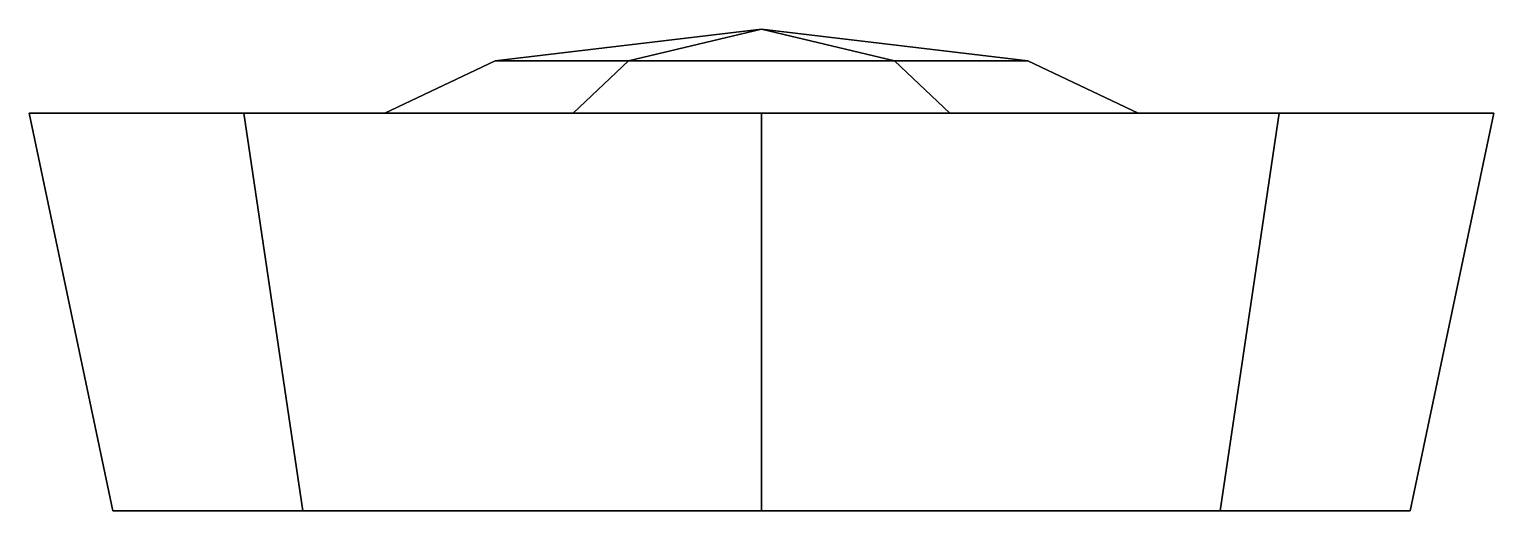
# Model space of a CAD drawing. Extents: x -0.7 to 0.7, y 8.97 to 9.43.
import ezdxf

# ---------------------------------------------------------------- set-up
doc = ezdxf.new("R2010")
doc.units = 0
doc.layers.add('ENGINE', color=2, linetype='CONTINUOUS')

msp = doc.modelspace()

# ---------------------------------------------------------------- linework, layer by layer
at = {"layer": 'ENGINE'}
for points in [[(0, 9.43, 2.99), (-0.1273, 9.4, 2.7695), (-0.2546, 9.4, 2.99), (0, 9.43, 2.99)], [(0, 9.43, 2.99), (-0.2546, 9.4, 2.99), (-0.1273, 9.4, 3.2105), (0, 9.43, 2.99)], [(0, 9.43, 2.99), (0.1273, 9.4, 2.7695), (-0.1273, 9.4, 2.7695), (0, 9.43, 2.99)], [(0, 9.43, 2.99), (-0.1273, 9.4, 3.2105), (0.1273, 9.4, 3.2105), (0, 9.43, 2.99)], [(0, 9.43, 2.99), (0.2546, 9.4, 2.99), (0.1273, 9.4, 2.7695), (0, 9.43, 2.99)], [(0, 9.43, 2.99), (0.1273, 9.4, 3.2105), (0.2546, 9.4, 2.99), (0, 9.43, 2.99)], [(-0.1273, 9.4, 2.7695), (-0.18, 9.35, 2.6782), (-0.36, 9.35, 2.99), (-0.2546, 9.4, 2.99)], [(-0.2546, 9.4, 2.99), (-0.36, 9.35, 2.99), (-0.18, 9.35, 3.3018), (-0.1273, 9.4, 3.2105)], [(0.1273, 9.4, 2.7695), (0.18, 9.35, 2.6782), (-0.18, 9.35, 2.6782), (-0.1273, 9.4, 2.7695)], [(-0.1273, 9.4, 3.2105), (-0.18, 9.35, 3.3018), (0.18, 9.35, 3.3018), (0.1273, 9.4, 3.2105)], [(0.2546, 9.4, 2.99), (0.36, 9.35, 2.99), (0.18, 9.35, 2.6782), (0.1273, 9.4, 2.7695)], [(0.1273, 9.4, 3.2105), (0.18, 9.35, 3.3018), (0.36, 9.35, 2.99), (0.2546, 9.4, 2.99)], [(-0.62, 8.97, 2.99), (-0.4384, 8.97, 3.4284), (-0.495, 9.35, 3.485), (-0.7, 9.35, 2.99)], [(-0.4384, 8.97, 2.5516), (-0.62, 8.97, 2.99), (-0.7, 9.35, 2.99), (-0.495, 9.35, 2.495)], [(-0.495, 9.35, 3.485), (0.7, 9.35, 2.99), (0.495, 9.35, 2.495), (-0.7, 9.35, 2.99)], [(-0.7, 9.35, 2.99), (0.495, 9.35, 2.495), (0, 9.35, 2.29), (-0.495, 9.35, 2.495)], [(-0.4384, 8.97, 3.4284), (0, 8.97, 3.61), (0, 9.35, 3.69), (-0.495, 9.35, 3.485)], [(0, 8.97, 2.37), (-0.4384, 8.97, 2.5516), (-0.495, 9.35, 2.495), (0, 9.35, 2.29)], [(0, 9.35, 3.69), (0.495, 9.35, 3.485), (0.7, 9.35, 2.99), (-0.495, 9.35, 3.485)], [(0, 8.97, 3.61), (0.4384, 8.97, 3.4284), (0.495, 9.35, 3.485), (0, 9.35, 3.69)], [(0.4384, 8.97, 2.5516), (0, 8.97, 2.37), (0, 9.35, 2.29), (0.495, 9.35, 2.495)], [(0.4384, 8.97, 3.4284), (0.62, 8.97, 2.99), (0.7, 9.35, 2.99), (0.495, 9.35, 3.485)], [(0.62, 8.97, 2.99), (0.4384, 8.97, 2.5516), (0.495, 9.35, 2.495), (0.7, 9.35, 2.99)], [(-0.62, 8.97, 2.99), (0.4384, 8.97, 2.5516), (0.62, 8.97, 2.99), (-0.4384, 8.97, 3.4284)], [(-0.4384, 8.97, 2.5516), (0, 8.97, 2.37), (0.4384, 8.97, 2.5516), (-0.62, 8.97, 2.99)], [(-0.4384, 8.97, 3.4284), (0.62, 8.97, 2.99), (0.4384, 8.97, 3.4284), (0, 8.97, 3.61)]]:
    msp.add_3dface(points, dxfattribs=at)

doc.saveas('drawing.dxf')
